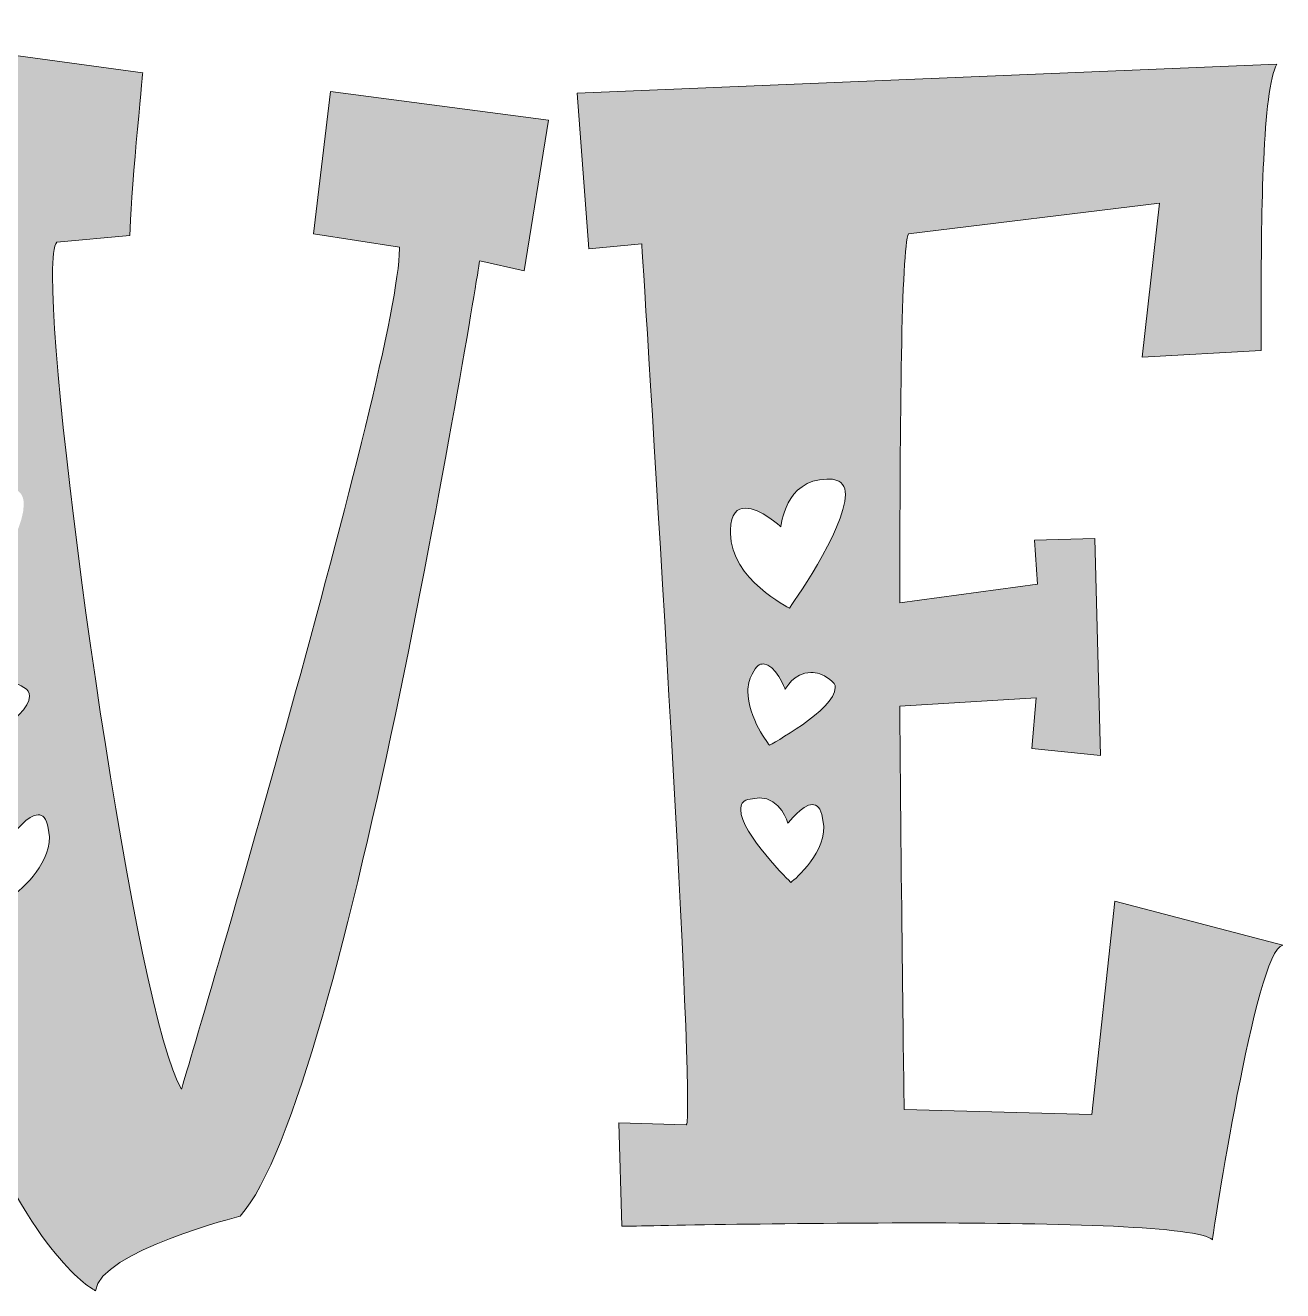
# Model space of a CAD drawing. Header units: inches. Extents: x 149 to 931, y -946 to -134.
# Drawn here: x 662 to 907.6, y -389.7 to -142.5 of the extents above; entities that cross this region are included whole.
import ezdxf

# ---------------------------------------------------------------- set-up
doc = ezdxf.new("R2010")
doc.units = ezdxf.units.IN
doc.header["$MEASUREMENT"] = 0
doc.layers.add('Layer 1', color=7, linetype='Continuous')

# ---------------------------------------------------------------- blocks, each defined once
blk = doc.blocks.new('block 6')
at = {"layer": 'Layer 1', "true_color": 0xffffff}
h = blk.add_hatch(color=7, dxfattribs=at)
h.dxf.hatch_style = 2
edge = h.paths.add_edge_path()
edge.add_spline(control_points=[(623.31, -179.86), (623.31, -179.86), (608.18, -177.54), (608.18, -177.54), (608.18, -177.54), (616.58, -142.46), (616.58, -142.46), (616.58, -142.46), (684.92, -151.72), (684.92, -151.72), (684.92, -151.72), (682.4, -177.54), (682.4, -183.5), (682.4, -183.5), (668.12, -184.82), (668.12, -184.82), (667.56, -185.48), (667.28, -187.8), (667.28, -191.44), (667.28, -220.57), (683.8, -336.42), (692.49, -350.32), (692.49, -350.32), (735.06, -207.66), (735.06, -186.15), (735.06, -186.15), (735.06, -185.82), (735.06, -185.82), (735.06, -185.82), (718.25, -183.17), (718.25, -183.17), (718.25, -183.17), (721.61, -155.36), (721.61, -155.36), (721.61, -155.36), (764.19, -160.99), (764.19, -160.99), (764.19, -160.99), (759.42, -190.45), (759.42, -190.45), (759.42, -190.45), (750.74, -188.46), (750.74, -188.46), (750.74, -188.46), (724.69, -351.64), (703.97, -375.14), (703.97, -375.14), (676.52, -382.09), (675.68, -389.71), (675.68, -389.71), (631.43, -367.86), (623.31, -179.86)], knot_values=[0, 0, 0, 0, 1, 1, 1, 2, 2, 2, 3, 3, 3, 4, 4, 4, 5, 5, 5, 6, 6, 6, 7, 7, 7, 8, 8, 8, 9, 9, 9, 10, 10, 10, 11, 11, 11, 12, 12, 12, 13, 13, 13, 14, 14, 14, 15, 15, 15, 16, 16, 16, 17, 17, 17, 17], degree=3, periodic=1)
edge = h.paths.add_edge_path()
edge.add_spline(control_points=[(661.68, -236.13), (661.68, -234.14), (660.84, -233.15), (658.88, -232.82), (658.88, -232.82), (657.75, -232.82), (657.75, -232.82), (649.91, -232.82), (649.07, -242.08), (649.07, -242.08), (649.07, -242.08), (645.15, -238.44), (642.07, -238.44), (640.67, -238.44), (639.27, -239.44), (639.27, -242.75), (639.27, -242.75), (639.27, -243.41), (639.27, -243.41), (639.27, -252.68), (650.75, -257.97), (650.75, -257.97), (650.75, -257.97), (661.68, -242.75), (661.68, -236.13)], knot_values=[0, 0, 0, 0, 1, 1, 1, 2, 2, 2, 3, 3, 3, 4, 4, 4, 5, 5, 5, 6, 6, 6, 7, 7, 7, 8, 8, 8, 8], degree=3, periodic=1)
edge = h.paths.add_edge_path()
edge.add_spline(control_points=[(662.8, -273.53), (662.8, -272.87), (662.52, -272.21), (661.68, -271.87), (660.28, -270.88), (659.16, -270.55), (658.03, -270.55), (654.68, -270.55), (652.99, -274.19), (652.99, -274.19), (652.99, -274.19), (650.75, -268.9), (648.51, -268.9), (647.95, -268.9), (647.11, -269.56), (646.55, -270.88), (645.99, -271.87), (645.71, -273.2), (645.71, -274.52), (645.71, -279.49), (649.91, -285.11), (649.91, -285.11), (649.91, -285.11), (662.8, -277.83), (662.8, -273.53)], knot_values=[0, 0, 0, 0, 1, 1, 1, 2, 2, 2, 3, 3, 3, 4, 4, 4, 5, 5, 5, 6, 6, 6, 7, 7, 7, 8, 8, 8, 8], degree=3, periodic=1)
edge = h.paths.add_edge_path()
edge.add_spline(control_points=[(666.72, -301), (666.72, -301), (666.44, -299.35), (666.44, -299.35), (666.16, -297.36), (665.32, -296.7), (664.48, -296.7), (662.52, -296.7), (659.72, -300.34), (659.72, -300.34), (659.72, -300.34), (658.32, -295.38), (654.11, -295.38), (654.11, -295.38), (651.87, -295.71), (651.87, -295.71), (650.75, -296.04), (650.47, -296.7), (650.47, -297.69), (650.47, -302.33), (660.28, -311.92), (660.28, -311.92), (660.28, -311.92), (666.72, -306.96), (666.72, -301)], knot_values=[0, 0, 0, 0, 1, 1, 1, 2, 2, 2, 3, 3, 3, 4, 4, 4, 5, 5, 5, 6, 6, 6, 7, 7, 7, 8, 8, 8, 8], degree=3, periodic=1)
h = blk.add_hatch(color=7, dxfattribs=at)
h.dxf.hatch_style = 2
edge = h.paths.add_edge_path()
edge.add_spline(control_points=[(836.73, -376.47), (807.6, -376.47), (778.47, -377.13), (778.47, -377.13), (778.47, -377.13), (777.91, -356.94), (777.91, -356.94), (777.91, -356.94), (791.08, -357.27), (791.08, -357.27), (791.36, -356.94), (791.36, -355.28), (791.36, -352.97), (791.36, -325.83), (782.39, -185.15), (782.39, -185.15), (782.39, -185.15), (772.03, -186.15), (772.03, -186.15), (772.03, -186.15), (769.79, -155.7), (769.79, -155.7), (769.79, -155.7), (906.47, -150.07), (906.47, -150.07), (903.67, -154.7), (903.39, -180.19), (903.39, -195.08), (903.39, -195.08), (903.39, -206.01), (903.39, -206.01), (903.39, -206.01), (880.14, -207.33), (880.14, -207.33), (880.14, -207.33), (883.5, -177.21), (883.5, -177.21), (883.5, -177.21), (834.49, -183.17), (834.49, -183.17), (833.09, -186.15), (832.81, -219.25), (832.81, -255.32), (832.81, -255.32), (859.7, -251.68), (859.7, -251.68), (859.7, -251.68), (859.13, -243.08), (859.13, -243.08), (859.13, -243.08), (870.9, -242.75), (870.9, -242.75), (870.9, -242.75), (872.02, -285.11), (872.02, -285.11), (872.02, -285.11), (858.57, -283.79), (858.57, -283.79), (858.57, -283.79), (859.42, -273.86), (859.42, -273.86), (859.42, -273.86), (832.81, -275.52), (832.81, -275.52), (833.09, -315.9), (833.65, -354.29), (833.65, -354.29), (833.65, -354.29), (870.34, -355.28), (870.34, -355.28), (870.34, -355.28), (874.82, -313.58), (874.82, -313.58), (874.82, -313.58), (907.59, -322.18), (907.59, -322.18), (902.27, -323.18), (893.86, -379.78), (893.86, -379.78), (891.34, -377.13), (863.9, -376.47), (836.73, -376.47)], knot_values=[0, 0, 0, 0, 1, 1, 1, 2, 2, 2, 3, 3, 3, 4, 4, 4, 5, 5, 5, 6, 6, 6, 7, 7, 7, 8, 8, 8, 9, 9, 9, 10, 10, 10, 11, 11, 11, 12, 12, 12, 13, 13, 13, 14, 14, 14, 15, 15, 15, 16, 16, 16, 17, 17, 17, 18, 18, 18, 19, 19, 19, 20, 20, 20, 21, 21, 21, 22, 22, 22, 23, 23, 23, 24, 24, 24, 25, 25, 25, 26, 26, 26, 27, 27, 27, 27], degree=3, periodic=1)
edge = h.paths.add_edge_path()
edge.add_spline(control_points=[(822.16, -234.14), (822.16, -232.49), (821.6, -231.49), (819.64, -231.16), (819.64, -231.16), (818.52, -231.16), (818.52, -231.16), (810.4, -231.16), (809.56, -240.43), (809.56, -240.43), (809.56, -240.43), (805.64, -236.79), (802.56, -236.79), (801.16, -236.79), (799.76, -237.78), (799.76, -241.09), (799.76, -241.09), (799.76, -241.75), (799.76, -241.75), (799.76, -250.69), (811.24, -256.32), (811.24, -256.32), (811.24, -256.32), (822.16, -241.09), (822.16, -234.14)], knot_values=[0, 0, 0, 0, 1, 1, 1, 2, 2, 2, 3, 3, 3, 4, 4, 4, 5, 5, 5, 6, 6, 6, 7, 7, 7, 8, 8, 8, 8], degree=3, periodic=1)
edge = h.paths.add_edge_path()
edge.add_spline(control_points=[(817.96, -299.02), (817.96, -299.02), (817.68, -297.36), (817.68, -297.36), (817.4, -295.38), (816.56, -294.71), (815.72, -294.71), (813.76, -294.71), (810.96, -298.35), (810.96, -298.35), (810.96, -298.35), (809.56, -293.39), (805.36, -293.39), (805.36, -293.39), (803.12, -293.72), (803.12, -293.72), (802, -294.05), (801.72, -294.71), (801.72, -295.71), (801.72, -300.34), (811.52, -309.94), (811.52, -309.94), (811.52, -309.94), (817.96, -304.97), (817.96, -299.02)], knot_values=[0, 0, 0, 0, 1, 1, 1, 2, 2, 2, 3, 3, 3, 4, 4, 4, 5, 5, 5, 6, 6, 6, 7, 7, 7, 8, 8, 8, 8], degree=3, periodic=1)
edge = h.paths.add_edge_path()
edge.add_spline(control_points=[(820.2, -271.87), (820.2, -271.21), (819.92, -270.88), (819.08, -270.22), (817.68, -269.23), (816.56, -268.9), (815.44, -268.9), (812.08, -268.9), (810.4, -272.21), (810.4, -272.21), (810.4, -272.21), (808.44, -267.24), (806.2, -267.24), (805.36, -267.24), (804.8, -267.57), (803.96, -269.23), (803.4, -270.22), (803.12, -271.54), (803.12, -272.54), (803.12, -277.83), (807.32, -283.13), (807.32, -283.13), (807.32, -283.13), (820.2, -276.18), (820.2, -271.87)], knot_values=[0, 0, 0, 0, 1, 1, 1, 2, 2, 2, 3, 3, 3, 4, 4, 4, 5, 5, 5, 6, 6, 6, 7, 7, 7, 8, 8, 8, 8], degree=3, periodic=1)
at = {"layer": 'Layer 1', "lineweight": 0}
for points, knots in [([(623.31, -179.86), (623.31, -179.86), (608.18, -177.54), (608.18, -177.54), (608.18, -177.54), (616.58, -142.46), (616.58, -142.46), (616.58, -142.46), (684.92, -151.72), (684.92, -151.72), (684.92, -151.72), (682.4, -177.54), (682.4, -183.5), (682.4, -183.5), (668.12, -184.82), (668.12, -184.82), (667.56, -185.48), (667.28, -187.8), (667.28, -191.44), (667.28, -220.57), (683.8, -336.42), (692.49, -350.32), (692.49, -350.32), (735.06, -207.66), (735.06, -186.15), (735.06, -186.15), (735.06, -185.82), (735.06, -185.82), (735.06, -185.82), (718.25, -183.17), (718.25, -183.17), (718.25, -183.17), (721.61, -155.36), (721.61, -155.36), (721.61, -155.36), (764.19, -160.99), (764.19, -160.99), (764.19, -160.99), (759.42, -190.45), (759.42, -190.45), (759.42, -190.45), (750.74, -188.46), (750.74, -188.46), (750.74, -188.46), (724.69, -351.64), (703.97, -375.14), (703.97, -375.14), (676.52, -382.09), (675.68, -389.71), (675.68, -389.71), (631.43, -367.86), (623.31, -179.86)], [0, 0, 0, 0, 1, 1, 1, 2, 2, 2, 3, 3, 3, 4, 4, 4, 5, 5, 5, 6, 6, 6, 7, 7, 7, 8, 8, 8, 9, 9, 9, 10, 10, 10, 11, 11, 11, 12, 12, 12, 13, 13, 13, 14, 14, 14, 15, 15, 15, 16, 16, 16, 17, 17, 17, 17]), ([(836.73, -376.47), (807.6, -376.47), (778.47, -377.13), (778.47, -377.13), (778.47, -377.13), (777.91, -356.94), (777.91, -356.94), (777.91, -356.94), (791.08, -357.27), (791.08, -357.27), (791.36, -356.94), (791.36, -355.28), (791.36, -352.97), (791.36, -325.83), (782.39, -185.15), (782.39, -185.15), (782.39, -185.15), (772.03, -186.15), (772.03, -186.15), (772.03, -186.15), (769.79, -155.7), (769.79, -155.7), (769.79, -155.7), (906.47, -150.07), (906.47, -150.07), (903.67, -154.7), (903.39, -180.19), (903.39, -195.08), (903.39, -195.08), (903.39, -206.01), (903.39, -206.01), (903.39, -206.01), (880.14, -207.33), (880.14, -207.33), (880.14, -207.33), (883.5, -177.21), (883.5, -177.21), (883.5, -177.21), (834.49, -183.17), (834.49, -183.17), (833.09, -186.15), (832.81, -219.25), (832.81, -255.32), (832.81, -255.32), (859.7, -251.68), (859.7, -251.68), (859.7, -251.68), (859.13, -243.08), (859.13, -243.08), (859.13, -243.08), (870.9, -242.75), (870.9, -242.75), (870.9, -242.75), (872.02, -285.11), (872.02, -285.11), (872.02, -285.11), (858.57, -283.79), (858.57, -283.79), (858.57, -283.79), (859.42, -273.86), (859.42, -273.86), (859.42, -273.86), (832.81, -275.52), (832.81, -275.52), (833.09, -315.9), (833.65, -354.29), (833.65, -354.29), (833.65, -354.29), (870.34, -355.28), (870.34, -355.28), (870.34, -355.28), (874.82, -313.58), (874.82, -313.58), (874.82, -313.58), (907.59, -322.18), (907.59, -322.18), (902.27, -323.18), (893.86, -379.78), (893.86, -379.78), (891.34, -377.13), (863.9, -376.47), (836.73, -376.47)], [0, 0, 0, 0, 1, 1, 1, 2, 2, 2, 3, 3, 3, 4, 4, 4, 5, 5, 5, 6, 6, 6, 7, 7, 7, 8, 8, 8, 9, 9, 9, 10, 10, 10, 11, 11, 11, 12, 12, 12, 13, 13, 13, 14, 14, 14, 15, 15, 15, 16, 16, 16, 17, 17, 17, 18, 18, 18, 19, 19, 19, 20, 20, 20, 21, 21, 21, 22, 22, 22, 23, 23, 23, 24, 24, 24, 25, 25, 25, 26, 26, 26, 27, 27, 27, 27]), ([(822.16, -234.14), (822.16, -232.49), (821.6, -231.49), (819.64, -231.16), (819.64, -231.16), (818.52, -231.16), (818.52, -231.16), (810.4, -231.16), (809.56, -240.43), (809.56, -240.43), (809.56, -240.43), (805.64, -236.79), (802.56, -236.79), (801.16, -236.79), (799.76, -237.78), (799.76, -241.09), (799.76, -241.09), (799.76, -241.75), (799.76, -241.75), (799.76, -250.69), (811.24, -256.32), (811.24, -256.32), (811.24, -256.32), (822.16, -241.09), (822.16, -234.14)], [0, 0, 0, 0, 1, 1, 1, 2, 2, 2, 3, 3, 3, 4, 4, 4, 5, 5, 5, 6, 6, 6, 7, 7, 7, 8, 8, 8, 8]), ([(662.8, -273.53), (662.8, -272.87), (662.52, -272.21), (661.68, -271.87), (660.28, -270.88), (659.16, -270.55), (658.03, -270.55), (654.68, -270.55), (652.99, -274.19), (652.99, -274.19), (652.99, -274.19), (650.75, -268.9), (648.51, -268.9), (647.95, -268.9), (647.11, -269.56), (646.55, -270.88), (645.99, -271.87), (645.71, -273.2), (645.71, -274.52), (645.71, -279.49), (649.91, -285.11), (649.91, -285.11), (649.91, -285.11), (662.8, -277.83), (662.8, -273.53)], [0, 0, 0, 0, 1, 1, 1, 2, 2, 2, 3, 3, 3, 4, 4, 4, 5, 5, 5, 6, 6, 6, 7, 7, 7, 8, 8, 8, 8]), ([(820.2, -271.87), (820.2, -271.21), (819.92, -270.88), (819.08, -270.22), (817.68, -269.23), (816.56, -268.9), (815.44, -268.9), (812.08, -268.9), (810.4, -272.21), (810.4, -272.21), (810.4, -272.21), (808.44, -267.24), (806.2, -267.24), (805.36, -267.24), (804.8, -267.57), (803.96, -269.23), (803.4, -270.22), (803.12, -271.54), (803.12, -272.54), (803.12, -277.83), (807.32, -283.13), (807.32, -283.13), (807.32, -283.13), (820.2, -276.18), (820.2, -271.87)], [0, 0, 0, 0, 1, 1, 1, 2, 2, 2, 3, 3, 3, 4, 4, 4, 5, 5, 5, 6, 6, 6, 7, 7, 7, 8, 8, 8, 8]), ([(817.96, -299.02), (817.96, -299.02), (817.68, -297.36), (817.68, -297.36), (817.4, -295.38), (816.56, -294.71), (815.72, -294.71), (813.76, -294.71), (810.96, -298.35), (810.96, -298.35), (810.96, -298.35), (809.56, -293.39), (805.36, -293.39), (805.36, -293.39), (803.12, -293.72), (803.12, -293.72), (802, -294.05), (801.72, -294.71), (801.72, -295.71), (801.72, -300.34), (811.52, -309.94), (811.52, -309.94), (811.52, -309.94), (817.96, -304.97), (817.96, -299.02)], [0, 0, 0, 0, 1, 1, 1, 2, 2, 2, 3, 3, 3, 4, 4, 4, 5, 5, 5, 6, 6, 6, 7, 7, 7, 8, 8, 8, 8]), ([(666.72, -301), (666.72, -301), (666.44, -299.35), (666.44, -299.35), (666.16, -297.36), (665.32, -296.7), (664.48, -296.7), (662.52, -296.7), (659.72, -300.34), (659.72, -300.34), (659.72, -300.34), (658.32, -295.38), (654.11, -295.38), (654.11, -295.38), (651.87, -295.71), (651.87, -295.71), (650.75, -296.04), (650.47, -296.7), (650.47, -297.69), (650.47, -302.33), (660.28, -311.92), (660.28, -311.92), (660.28, -311.92), (666.72, -306.96), (666.72, -301)], [0, 0, 0, 0, 1, 1, 1, 2, 2, 2, 3, 3, 3, 4, 4, 4, 5, 5, 5, 6, 6, 6, 7, 7, 7, 8, 8, 8, 8])]:
    blk.add_open_spline(points, degree=3, knots=knots, dxfattribs=at)
blk = doc.blocks.new('block 4')
at = {"layer": 'Layer 1'}
blk.add_blockref('block 6', (0, 0), dxfattribs=at)
blk = doc.blocks.new('block 2')
at = {"layer": 'Layer 1'}
blk.add_blockref('block 4', (0, 0), dxfattribs=at)

msp = doc.modelspace()

# ---------------------------------------------------------------- block references
at = {"layer": 'Layer 1'}
msp.add_blockref('block 2', (0, 0), dxfattribs=at)

doc.saveas('drawing.dxf')
